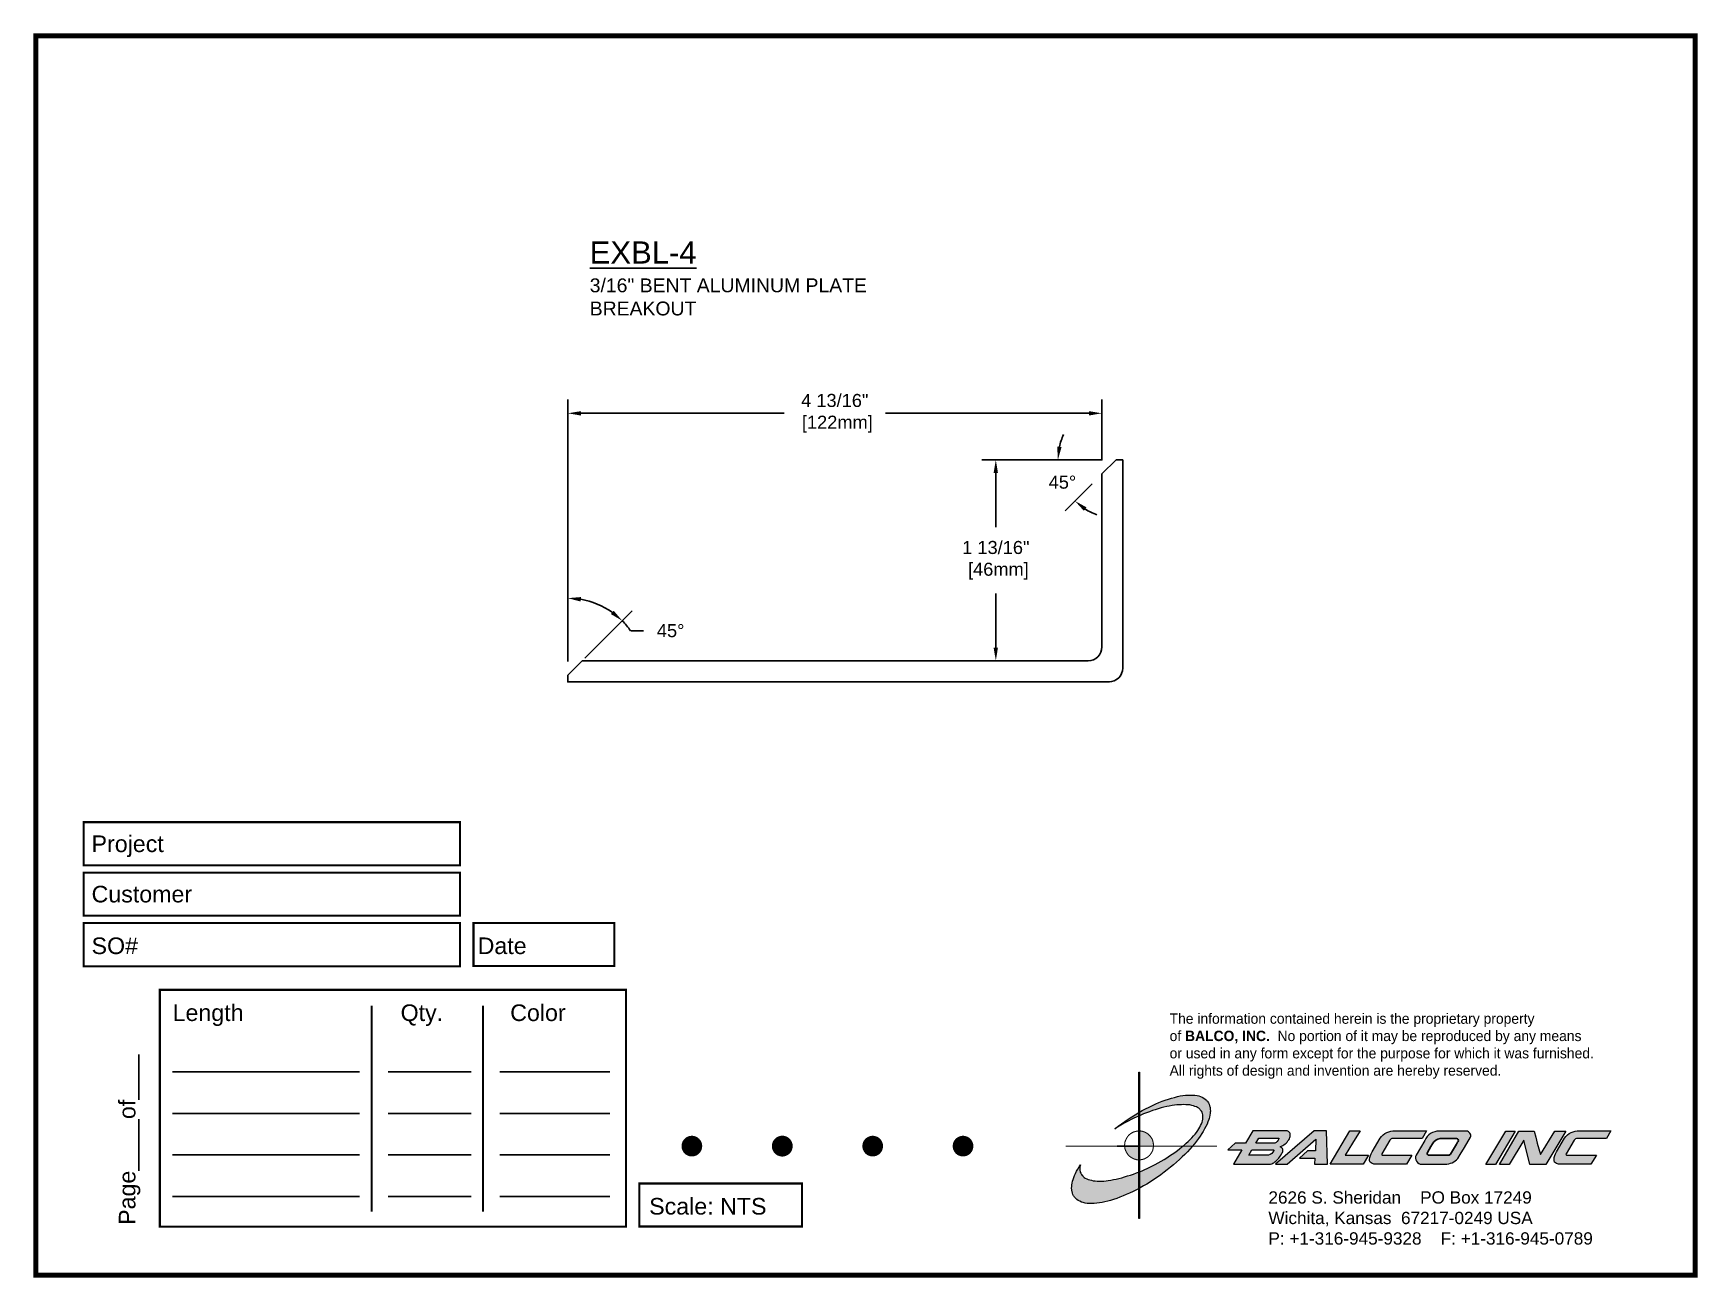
# Paper-space layout 'Breakout' of a CAD drawing. Header units: inches. Extents: x 0 to 10, y 0 to 7.5.
# The model-space entities are those that its viewports show. They can reach past a viewport. Long polylines and large blocks are cut down to what shows.
import ezdxf

# ---------------------------------------------------------------- set-up
doc = ezdxf.new("R2010")
doc.units = ezdxf.units.IN
doc.header["$MEASUREMENT"] = 0
for name, color, linetype in [('Border', 7, 'Continuous'), ('Dimensions', 3, 'Continuous'), ('Text', 2, 'Continuous')]:
    doc.layers.add(name, color=color, linetype=linetype)
doc.styles.add('Arial', font='arial.ttf')
doc.styles.add('Copyright', font='ERASDEMI.TTF')
doc.dimstyles.new('ARIAL', dxfattribs={"dimtxt": 0.1175, "dimasz": 0.1175, "dimexe": 0.125, "dimexo": 0.125, "dimgap": 0.125, "dimtad": 0, "dimtih": 1, "dimtoh": 1, "dimdec": 4, "dimzin": 0, "dimdsep": 46, "dimlunit": 4, "dimtxsty": 'Arial', "dimcen": 0.09, "dimadec": 0, "dimazin": 0, "dimtfac": 1, "dimtdec": 4, "dimtofl": 0, "dimtmove": 0, "dimatfit": 3, "dimfxl": 0, "dimfrac": 2, "dimtolj": 1, "dimtzin": 0, "dimarcsym": 0})

# ---------------------------------------------------------------- blocks, each defined once
blk = doc.blocks.new('ACADlogo')
h = blk.add_hatch(color=256)
h.paths.add_polyline_path([(-3.346, 1.223), (-3.351, 1.223), (-3.351, 0.979), (-3.346, 0.982)])
h.paths.add_polyline_path([(-3.346, 0.961), (-3.351, 0.959), (-3.351, 0.868), (-3.346, 0.868)])
h.paths.add_polyline_path([(-3.346, 0.777), (-3.351, 0.777), (-3.351, 0.699), (-3.351, 0.695), (-3.35, 0.695), (-3.346, 0.695)])
h.paths.add_polyline_path([(-3.346, 0.864), (-3.346, 0.868), (-3.35, 0.868), (-3.351, 0.868), (-3.351, 0.777), (-3.346, 0.777), (-3.346, 0.778), (-3.348, 0.778)])
h.paths.add_polyline_path([(-3.346, 0.524), (-3.351, 0.521), (-3.351, 0.342), (-3.346, 0.342)])
h.paths.add_polyline_path([(-3.346, 0.695), (-3.351, 0.695), (-3.351, 0.621), (-3.346, 0.623)])
h.paths.add_polyline_path([(-3.346, 0.623), (-3.351, 0.621), (-3.351, 0.521), (-3.346, 0.524)])
h.paths.add_polyline_path([(-3.346, 0.982), (-3.351, 0.979), (-3.351, 0.959), (-3.346, 0.961)])
h = blk.add_hatch(color=175)
h.paths.add_polyline_path([(-3.518, 0.573), (-3.534, 0.571), (-3.548, 0.569), (-3.562, 0.567), (-3.576, 0.567), (-3.589, 0.566), (-3.602, 0.567), (-3.614, 0.568), (-3.625, 0.569), (-3.636, 0.572), (-3.646, 0.574), (-3.656, 0.577), (-3.664, 0.581), (-3.673, 0.585), (-3.679, 0.589), (-3.685, 0.595), (-3.688, 0.598), (-3.691, 0.6), (-3.695, 0.607), (-3.699, 0.614), (-3.703, 0.621), (-3.704, 0.626), (-3.705, 0.631), (-3.706, 0.637), (-3.706, 0.642), (-3.705, 0.648), (-3.705, 0.653), (-3.703, 0.659), (-3.702, 0.665), (-3.71, 0.652), (-3.717, 0.639), (-3.725, 0.626), (-3.731, 0.613), (-3.737, 0.601), (-3.741, 0.589), (-3.746, 0.577), (-3.749, 0.566), (-3.751, 0.555), (-3.753, 0.544), (-3.754, 0.538), (-3.754, 0.533), (-3.755, 0.523), (-3.754, 0.513), (-3.753, 0.508), (-3.752, 0.503), (-3.75, 0.494), (-3.748, 0.486), (-3.743, 0.477), (-3.74, 0.473), (-3.738, 0.469), (-3.734, 0.465), (-3.73, 0.461), (-3.723, 0.455), (-3.715, 0.449), (-3.706, 0.445), (-3.695, 0.44), (-3.685, 0.437), (-3.674, 0.434), (-3.661, 0.432), (-3.648, 0.431), (-3.634, 0.431), (-3.62, 0.431), (-3.604, 0.433), (-3.588, 0.435), (-3.572, 0.438), (-3.556, 0.441), (-3.538, 0.445), (-3.52, 0.449), (-3.503, 0.456), (-3.483, 0.461), (-3.464, 0.469), (-3.445, 0.477), (-3.426, 0.485), (-3.406, 0.494), (-3.385, 0.503), (-3.364, 0.514), (-3.351, 0.521), (-3.351, 0.621), (-3.364, 0.616), (-3.382, 0.609), (-3.4, 0.603), (-3.418, 0.598), (-3.436, 0.592), (-3.453, 0.587), (-3.47, 0.583), (-3.486, 0.579), (-3.503, 0.576)])
h.paths.add_polyline_path([(-3.215, 0.687), (-3.251, 0.667), (-3.289, 0.649), (-3.327, 0.631), (-3.345, 0.623), (-3.346, 0.623), (-3.346, 0.524), (-3.343, 0.525), (-3.323, 0.537), (-3.302, 0.549), (-3.28, 0.563), (-3.259, 0.577), (-3.238, 0.59), (-3.218, 0.605), (-3.198, 0.62), (-3.179, 0.635), (-3.16, 0.65), (-3.141, 0.665), (-3.123, 0.681), (-3.106, 0.696), (-3.089, 0.712), (-3.074, 0.727), (-3.058, 0.743), (-3.043, 0.759), (-3.03, 0.775), (-3.028, 0.777), (-3.085, 0.777), (-3.091, 0.772), (-3.105, 0.761), (-3.118, 0.75), (-3.134, 0.739), (-3.149, 0.729), (-3.165, 0.718), (-3.182, 0.707), (-3.198, 0.697)])
h.paths.add_polyline_path([(-2.921, 1.009), (-2.922, 1.015), (-2.924, 1.02), (-2.926, 1.029), (-2.931, 1.038), (-2.934, 1.043), (-2.936, 1.047), (-2.94, 1.05), (-2.943, 1.054), (-2.951, 1.06), (-2.959, 1.066), (-2.968, 1.071), (-2.978, 1.075), (-2.989, 1.079), (-3, 1.081), (-3.013, 1.083), (-3.026, 1.084), (-3.04, 1.084), (-3.054, 1.084), (-3.07, 1.083), (-3.085, 1.081), (-3.102, 1.079), (-3.118, 1.075), (-3.136, 1.07), (-3.153, 1.066), (-3.171, 1.06), (-3.191, 1.054), (-3.21, 1.047), (-3.229, 1.039), (-3.248, 1.031), (-3.268, 1.022), (-3.289, 1.012), (-3.31, 1.002), (-3.33, 0.991), (-3.346, 0.982), (-3.346, 0.961), (-3.342, 0.962), (-3.323, 0.971), (-3.305, 0.978), (-3.287, 0.984), (-3.268, 0.991), (-3.251, 0.996), (-3.234, 1.002), (-3.216, 1.007), (-3.199, 1.011), (-3.182, 1.015), (-3.167, 1.018), (-3.15, 1.021), (-3.136, 1.023), (-3.121, 1.025), (-3.107, 1.026), (-3.093, 1.026), (-3.079, 1.027), (-3.067, 1.026), (-3.054, 1.026), (-3.043, 1.025), (-3.032, 1.022), (-3.022, 1.02), (-3.013, 1.016), (-3.004, 1.013), (-2.997, 1.009), (-2.989, 1.005), (-2.983, 0.999), (-2.98, 0.996), (-2.978, 0.994), (-2.973, 0.987), (-2.969, 0.981), (-2.967, 0.973), (-2.965, 0.965), (-2.964, 0.957), (-2.964, 0.949), (-2.964, 0.944), (-2.965, 0.94), (-2.967, 0.93), (-2.969, 0.921), (-2.973, 0.911), (-2.978, 0.901), (-2.983, 0.891), (-2.989, 0.881), (-2.996, 0.871), (-3.004, 0.86), (-3.012, 0.849), (-3.021, 0.838), (-3.032, 0.827), (-3.042, 0.816), (-3.053, 0.805), (-3.065, 0.794), (-3.077, 0.783), (-3.085, 0.777), (-3.028, 0.777), (-3.016, 0.791), (-3.004, 0.806), (-2.992, 0.822), (-2.981, 0.837), (-2.971, 0.852), (-2.962, 0.866), (-2.954, 0.882), (-2.946, 0.896), (-2.939, 0.91), (-2.934, 0.924), (-2.929, 0.938), (-2.926, 0.944), (-2.925, 0.951), (-2.922, 0.963), (-2.92, 0.975), (-2.92, 0.982), (-2.919, 0.987), (-2.92, 0.999), (-2.92, 1.005)])
h.paths.add_polyline_path([(-3.372, 0.966), (-3.393, 0.953), (-3.415, 0.94), (-3.435, 0.925), (-3.455, 0.911), (-3.475, 0.897), (-3.494, 0.882), (-3.468, 0.898), (-3.439, 0.915), (-3.41, 0.93), (-3.396, 0.938), (-3.38, 0.945), (-3.351, 0.959), (-3.351, 0.979)])
h = blk.add_hatch(color=256)
h.paths.add_polyline_path([(-3.268, 0.814), (-3.27, 0.819), (-3.273, 0.824), (-3.276, 0.828), (-3.279, 0.833), (-3.282, 0.837), (-3.286, 0.841), (-3.29, 0.845), (-3.294, 0.849), (-3.298, 0.852), (-3.303, 0.855), (-3.308, 0.858), (-3.313, 0.86), (-3.318, 0.863), (-3.323, 0.864), (-3.328, 0.866), (-3.334, 0.867), (-3.339, 0.868), (-3.345, 0.868), (-3.346, 0.868), (-3.346, 0.777), (-3.335, 0.777), (-3.262, 0.777), (-3.262, 0.781), (-3.262, 0.787), (-3.263, 0.792), (-3.264, 0.798), (-3.265, 0.803), (-3.266, 0.808)])
h.paths.add_polyline_path([(-3.351, 0.777), (-3.436, 0.777), (-3.435, 0.773), (-3.435, 0.768), (-3.434, 0.762), (-3.432, 0.757), (-3.431, 0.752), (-3.428, 0.747), (-3.426, 0.742), (-3.423, 0.737), (-3.42, 0.732), (-3.417, 0.728), (-3.414, 0.723), (-3.41, 0.719), (-3.406, 0.716), (-3.401, 0.712), (-3.397, 0.709), (-3.392, 0.706), (-3.387, 0.704), (-3.382, 0.701), (-3.377, 0.699), (-3.372, 0.698), (-3.367, 0.696), (-3.361, 0.695), (-3.356, 0.695), (-3.351, 0.695)])
h.paths.add_polyline_path([(-3.346, 0.868), (-3.35, 0.868), (-3.351, 0.868), (-3.351, 0.777), (-3.346, 0.777)])
h = blk.add_hatch(color=256)
h.paths.add_polyline_path([(-2.438, 0.844, 0.412988), (-2.461, 0.869), (-2.663, 0.869), (-2.707, 0.794), (-2.771, 0.794), (-2.815, 0.755), (-2.73, 0.755), (-2.781, 0.668), (-2.563, 0.668, 0.107996), (-2.538, 0.677, 0.108939), (-2.494, 0.724, 0.080345), (-2.483, 0.745, 0.419497), (-2.499, 0.773, 0.149928), (-2.447, 0.815, 0.134283)])
h.paths.add_polyline_path([(-2.507, 0.821, -0.209012), (-2.532, 0.794), (-2.538, 0.794), (-2.646, 0.794), (-2.627, 0.825), (-2.51, 0.825, -0.56619)], flags=16)
h.paths.add_polyline_path([(-2.538, 0.75, -0.241309), (-2.569, 0.722), (-2.688, 0.722), (-2.669, 0.755), (-2.541, 0.755, -0.56619)], flags=16)
for points in [[(-2.285, 0.819), (-2.287, 0.748), (-2.335, 0.748), (-2.383, 0.705), (-2.29, 0.705), (-2.292, 0.668), (-2.215, 0.668), (-2.221, 0.869), (-2.295, 0.869), (-2.527, 0.668), (-2.458, 0.668)], [(-2.018, 0.869), (-2.079, 0.869), (-2.198, 0.668), (-2, 0.668), (-1.968, 0.722), (-2.107, 0.722), (-2.085, 0.759), (-2.064, 0.794)], [(-1.617, 0.869), (-1.807, 0.869, 0.270182), (-1.896, 0.825), (-1.946, 0.742, 0.109019), (-1.961, 0.695, 0.340665), (-1.945, 0.672, 0.129907), (-1.923, 0.668), (-1.738, 0.668), (-1.706, 0.722), (-1.878, 0.722), (-1.882, 0.722, -0.601242), (-1.887, 0.731), (-1.838, 0.813, -0.253048), (-1.821, 0.823), (-1.645, 0.823)], [(-1.083, 0.867), (-1.14, 0.867), (-1.261, 0.667), (-1.26, 0.667), (-1.202, 0.667)], [(-0.96, 0.83), (-0.969, 0.867), (-1.061, 0.867), (-1.179, 0.667), (-1.12, 0.667), (-1.031, 0.812), (-0.995, 0.667), (-0.9, 0.667), (-0.778, 0.867), (-0.846, 0.867), (-0.931, 0.727), (-0.951, 0.795)], [(-0.507, 0.869), (-0.697, 0.869, 0.270182), (-0.786, 0.825), (-0.836, 0.742, 0.109019), (-0.85, 0.695, 0.340665), (-0.835, 0.672, 0.129907), (-0.812, 0.668), (-0.628, 0.668), (-0.595, 0.722), (-0.768, 0.722), (-0.772, 0.722, -0.601242), (-0.777, 0.731), (-0.728, 0.813, -0.253048), (-0.71, 0.823), (-0.534, 0.823)], [(-3.346, 0.623), (-3.351, 0.621), (-3.351, 0.521), (-3.346, 0.524)]]:
    blk.add_hatch(color=256).paths.add_polyline_path(points)
h = blk.add_hatch(color=256)
h.paths.add_polyline_path([(-1.377, 0.868), (-1.383, 0.868), (-1.383, 0.868), (-1.44, 0.868), (-1.492, 0.868), (-1.541, 0.868, 0.297712), (-1.628, 0.811), (-1.68, 0.723, 0.585116), (-1.646, 0.668), (-1.506, 0.668, 0.210586), (-1.429, 0.703), (-1.415, 0.726), (-1.389, 0.769), (-1.352, 0.831, 0.4352)])
h.paths.add_polyline_path([(-1.437, 0.823, -0.603783), (-1.428, 0.805), (-1.431, 0.801), (-1.434, 0.796), (-1.438, 0.789), (-1.474, 0.728, -0.229001), (-1.489, 0.722), (-1.494, 0.722), (-1.501, 0.722), (-1.597, 0.722), (-1.604, 0.722, -0.492401), (-1.613, 0.734), (-1.601, 0.757), (-1.591, 0.775), (-1.582, 0.791, -0.238368), (-1.535, 0.823)], flags=16)
for q in [(-3.48, 0.777), (-3.351, 0.642)]:
    blk.add_line((-3.351, 0.777), q)
at = {"color": 7, "lineweight": 0}
for points in [[(-3.351, 1.223), (-3.346, 1.223), (-3.346, 0.342), (-3.351, 0.342), (-3.351, 1.223)], [(-2.292, 0.668), (-2.215, 0.668), (-2.221, 0.869), (-2.295, 0.869), (-2.527, 0.668), (-2.458, 0.668), (-2.285, 0.819), (-2.287, 0.748), (-2.286, 0.748), (-2.335, 0.748), (-2.383, 0.705), (-2.29, 0.705), (-2.292, 0.668), (-2.292, 0.668)], [(-2.198, 0.668), (-2.079, 0.869), (-2.018, 0.869), (-2.064, 0.794), (-2.085, 0.759), (-2.107, 0.722), (-1.968, 0.722), (-2, 0.668), (-2.198, 0.668), (-2.198, 0.668)], [(-1.383, 0.868), (-1.383, 0.868)], [(-1.261, 0.667), (-1.14, 0.867), (-1.083, 0.867), (-1.202, 0.667), (-1.26, 0.667), (-1.261, 0.667), (-1.261, 0.667)], [(-0.9, 0.667), (-0.995, 0.667), (-1.031, 0.812), (-1.12, 0.667), (-1.179, 0.667), (-1.061, 0.867), (-0.969, 0.867), (-0.96, 0.83), (-0.951, 0.795), (-0.931, 0.727), (-0.846, 0.867), (-0.778, 0.867), (-0.9, 0.667), (-0.9, 0.667)]]:
    blk.add_lwpolyline(points, dxfattribs=at)
at = {"color": 175, "lineweight": 0}
blk.add_lwpolyline([(-2.926, 1.029), (-2.924, 1.02), (-2.922, 1.015), (-2.921, 1.009), (-2.92, 1.005), (-2.92, 0.999), (-2.919, 0.987), (-2.92, 0.982), (-2.92, 0.975), (-2.922, 0.963), (-2.925, 0.951), (-2.926, 0.944), (-2.929, 0.938), (-2.934, 0.924), (-2.939, 0.91), (-2.946, 0.896), (-2.954, 0.882), (-2.962, 0.866), (-2.971, 0.852), (-2.981, 0.837), (-2.992, 0.822), (-3.004, 0.806), (-3.016, 0.791), (-3.03, 0.775), (-3.043, 0.759), (-3.058, 0.743), (-3.074, 0.727), (-3.089, 0.712), (-3.106, 0.696), (-3.123, 0.681), (-3.141, 0.665), (-3.16, 0.65), (-3.179, 0.635), (-3.198, 0.62), (-3.218, 0.605), (-3.238, 0.59), (-3.259, 0.577), (-3.28, 0.563), (-3.302, 0.549), (-3.323, 0.537), (-3.343, 0.525), (-3.364, 0.514), (-3.385, 0.503), (-3.406, 0.494), (-3.426, 0.485), (-3.445, 0.477), (-3.464, 0.469), (-3.483, 0.461), (-3.503, 0.456), (-3.52, 0.449), (-3.538, 0.445), (-3.556, 0.441), (-3.572, 0.438), (-3.588, 0.435), (-3.604, 0.433), (-3.62, 0.431), (-3.634, 0.431), (-3.648, 0.431), (-3.661, 0.432), (-3.674, 0.434), (-3.685, 0.437), (-3.695, 0.44), (-3.706, 0.445), (-3.715, 0.449), (-3.723, 0.455), (-3.73, 0.461), (-3.734, 0.465), (-3.738, 0.469), (-3.74, 0.473), (-3.743, 0.477), (-3.748, 0.486), (-3.75, 0.494), (-3.752, 0.503), (-3.753, 0.508), (-3.754, 0.513), (-3.755, 0.523), (-3.754, 0.533), (-3.754, 0.538), (-3.753, 0.544), (-3.751, 0.555), (-3.749, 0.566), (-3.746, 0.577), (-3.741, 0.589), (-3.737, 0.601), (-3.731, 0.613), (-3.725, 0.626), (-3.717, 0.639), (-3.71, 0.652), (-3.702, 0.665), (-3.703, 0.659), (-3.705, 0.653), (-3.705, 0.648), (-3.706, 0.642), (-3.706, 0.637), (-3.705, 0.631), (-3.704, 0.626), (-3.703, 0.621), (-3.699, 0.614), (-3.695, 0.607), (-3.691, 0.6), (-3.688, 0.598), (-3.685, 0.595), (-3.679, 0.589), (-3.673, 0.585), (-3.664, 0.581), (-3.656, 0.577), (-3.646, 0.574), (-3.636, 0.572), (-3.625, 0.569), (-3.614, 0.568), (-3.602, 0.567), (-3.589, 0.566), (-3.576, 0.567), (-3.562, 0.567), (-3.548, 0.569), (-3.534, 0.571), (-3.518, 0.573), (-3.503, 0.576), (-3.486, 0.579), (-3.47, 0.583), (-3.453, 0.587), (-3.436, 0.592), (-3.418, 0.598), (-3.4, 0.603), (-3.382, 0.609), (-3.364, 0.616), (-3.345, 0.623), (-3.327, 0.631), (-3.289, 0.649), (-3.251, 0.667), (-3.215, 0.687), (-3.198, 0.697), (-3.182, 0.707), (-3.165, 0.718), (-3.149, 0.729), (-3.134, 0.739), (-3.118, 0.75), (-3.105, 0.761), (-3.091, 0.772), (-3.077, 0.783), (-3.065, 0.794), (-3.053, 0.805), (-3.042, 0.816), (-3.032, 0.827), (-3.021, 0.838), (-3.012, 0.849), (-3.004, 0.86), (-2.996, 0.871), (-2.989, 0.881), (-2.983, 0.891), (-2.978, 0.901), (-2.973, 0.911), (-2.969, 0.921), (-2.967, 0.93), (-2.965, 0.94), (-2.964, 0.944), (-2.964, 0.949), (-2.964, 0.957), (-2.965, 0.965), (-2.967, 0.973), (-2.969, 0.981), (-2.973, 0.987), (-2.978, 0.994), (-2.98, 0.996), (-2.983, 0.999), (-2.989, 1.005), (-2.997, 1.009), (-3.004, 1.013), (-3.013, 1.016), (-3.022, 1.02), (-3.032, 1.022), (-3.043, 1.025), (-3.054, 1.026), (-3.067, 1.026), (-3.079, 1.027), (-3.093, 1.026), (-3.107, 1.026), (-3.121, 1.025), (-3.136, 1.023), (-3.15, 1.021), (-3.167, 1.018), (-3.182, 1.015), (-3.199, 1.011), (-3.216, 1.007), (-3.234, 1.002), (-3.251, 0.996), (-3.268, 0.991), (-3.287, 0.984), (-3.305, 0.978), (-3.323, 0.971), (-3.342, 0.962), (-3.38, 0.945), (-3.396, 0.938), (-3.41, 0.93), (-3.439, 0.915), (-3.468, 0.898), (-3.494, 0.882), (-3.475, 0.897), (-3.455, 0.911), (-3.435, 0.925), (-3.415, 0.94), (-3.393, 0.953), (-3.372, 0.966), (-3.351, 0.979), (-3.33, 0.991), (-3.31, 1.002), (-3.289, 1.012), (-3.268, 1.022), (-3.248, 1.031), (-3.229, 1.039), (-3.21, 1.047), (-3.191, 1.054), (-3.171, 1.06), (-3.153, 1.066), (-3.136, 1.07), (-3.118, 1.075), (-3.102, 1.079), (-3.085, 1.081), (-3.07, 1.083), (-3.054, 1.084), (-3.04, 1.084), (-3.026, 1.084), (-3.013, 1.083), (-3, 1.081), (-2.989, 1.079), (-2.978, 1.075), (-2.968, 1.071), (-2.959, 1.066), (-2.951, 1.06), (-2.943, 1.054), (-2.94, 1.05), (-2.936, 1.047), (-2.934, 1.043), (-2.931, 1.038), (-2.926, 1.029), (-2.926, 1.029)], dxfattribs=at)
at = {"color": 7, "lineweight": 0, "const_width": 0.0064}
blk.add_lwpolyline([(-3.262, 0.781), (-3.262, 0.787), (-3.263, 0.792), (-3.264, 0.798), (-3.265, 0.803), (-3.266, 0.808), (-3.268, 0.814), (-3.27, 0.819), (-3.273, 0.824), (-3.276, 0.828), (-3.279, 0.833), (-3.282, 0.837), (-3.286, 0.841), (-3.29, 0.845), (-3.294, 0.849), (-3.298, 0.852), (-3.303, 0.855), (-3.308, 0.858), (-3.313, 0.86), (-3.318, 0.863), (-3.323, 0.864), (-3.328, 0.866), (-3.334, 0.867), (-3.339, 0.868), (-3.345, 0.868), (-3.35, 0.868), (-3.356, 0.868), (-3.361, 0.867), (-3.367, 0.866), (-3.372, 0.865), (-3.377, 0.863), (-3.382, 0.862), (-3.387, 0.859), (-3.392, 0.857), (-3.397, 0.854), (-3.401, 0.851), (-3.406, 0.847), (-3.41, 0.843), (-3.414, 0.839), (-3.417, 0.835), (-3.42, 0.831), (-3.423, 0.826), (-3.426, 0.821), (-3.428, 0.816), (-3.431, 0.811), (-3.432, 0.806), (-3.434, 0.801), (-3.435, 0.795), (-3.435, 0.79), (-3.436, 0.784), (-3.436, 0.779), (-3.435, 0.773), (-3.435, 0.768), (-3.434, 0.762), (-3.432, 0.757), (-3.431, 0.752), (-3.428, 0.747), (-3.426, 0.742), (-3.423, 0.737), (-3.42, 0.732), (-3.417, 0.728), (-3.414, 0.723), (-3.41, 0.719), (-3.406, 0.716), (-3.401, 0.712), (-3.397, 0.709), (-3.392, 0.706), (-3.387, 0.704), (-3.382, 0.701), (-3.377, 0.699), (-3.372, 0.698), (-3.367, 0.696), (-3.361, 0.695), (-3.356, 0.695), (-3.35, 0.695), (-3.345, 0.695), (-3.339, 0.695), (-3.334, 0.696), (-3.328, 0.697), (-3.323, 0.698), (-3.318, 0.7), (-3.313, 0.702), (-3.308, 0.705), (-3.303, 0.708), (-3.298, 0.711), (-3.294, 0.714), (-3.29, 0.718), (-3.286, 0.721), (-3.282, 0.726), (-3.279, 0.73), (-3.276, 0.734), (-3.273, 0.739), (-3.27, 0.744), (-3.268, 0.749), (-3.266, 0.754), (-3.265, 0.76), (-3.264, 0.765), (-3.263, 0.77), (-3.262, 0.776), (-3.262, 0.781)], dxfattribs=at)
at = {"color": 7, "lineweight": 0}
for points in [[(-2.447, 0.815, 0.130368), (-2.438, 0.843, 0.448367), (-2.463, 0.869), (-2.663, 0.869), (-2.707, 0.794), (-2.771, 0.794), (-2.815, 0.755), (-2.73, 0.755), (-2.781, 0.668), (-2.563, 0.668, 0.107996), (-2.538, 0.677, 0.108939), (-2.494, 0.724, 0.077395), (-2.484, 0.744, 0.430878), (-2.499, 0.773, 0.149928)], [(-2.507, 0.821, -0.209012), (-2.532, 0.794), (-2.538, 0.794), (-2.646, 0.794), (-2.627, 0.825), (-2.512, 0.825), (-2.509, 0.825, -0.531288)], [(-1.838, 0.813), (-1.887, 0.731, 0.587385), (-1.882, 0.722), (-1.878, 0.722), (-1.706, 0.722), (-1.738, 0.668), (-1.923, 0.668, -0.129907), (-1.945, 0.672, -0.349839), (-1.961, 0.696, -0.107341), (-1.946, 0.742), (-1.896, 0.825, -0.270182), (-1.807, 0.869), (-1.617, 0.869), (-1.645, 0.823), (-1.821, 0.823, 0.252436)], [(-1.68, 0.723, 0.585116), (-1.646, 0.668), (-1.506, 0.668, 0.210586), (-1.429, 0.703), (-1.415, 0.726), (-1.389, 0.769), (-1.352, 0.831, 0.4352), (-1.377, 0.868), (-1.383, 0.868), (-1.383, 0.868), (-1.44, 0.868), (-1.492, 0.868), (-1.541, 0.868, 0.297712), (-1.628, 0.811)], [(-0.728, 0.813), (-0.777, 0.731, 0.587385), (-0.772, 0.722), (-0.768, 0.722), (-0.595, 0.722), (-0.628, 0.668), (-0.812, 0.668, -0.129907), (-0.835, 0.672, -0.349839), (-0.85, 0.696, -0.107341), (-0.836, 0.742), (-0.786, 0.825, -0.270182), (-0.697, 0.869), (-0.507, 0.869), (-0.534, 0.823), (-0.71, 0.823, 0.252436)], [(-2.569, 0.722), (-2.688, 0.722), (-2.669, 0.755), (-2.543, 0.755), (-2.54, 0.755, -0.531288), (-2.538, 0.75, -0.241309)]]:
    blk.add_lwpolyline(points, format="xyb", close=True, dxfattribs=at)
blk.add_lwpolyline([(-1.437, 0.823), (-1.535, 0.823, 0.238368), (-1.582, 0.791), (-1.591, 0.775), (-1.601, 0.757), (-1.613, 0.734, 0.490298), (-1.604, 0.722), (-1.597, 0.722), (-1.501, 0.722), (-1.494, 0.722), (-1.489, 0.722, 0.229001), (-1.474, 0.728), (-1.438, 0.789), (-1.434, 0.796), (-1.431, 0.801), (-1.428, 0.805, 0.603783)], format="xyb", close=True)
blk.add_lwpolyline([(-2.879, 0.777, 0.00455, 0.00455, 0), (-3.791, 0.777, 0.00183, 0.00183, 0), (-3.791, 0.777, 0.00183, 0.00183, 0)], format="xyseb", dxfattribs=at)
blk = doc.blocks.new('*D8')
at = {"layer": 'Defpoints', "color": 0}
for p in [(24.054, 5.942), (24.054, 5.395), (19.241, 3.583)]:
    blk.add_point(p, dxfattribs=at)
at = {"layer": 'Dimensions', "color": 0, "lineweight": -2}
for p, q in [((19.241, 3.708), (19.241, 6.067)), ((24.054, 5.52), (24.054, 6.067)), ((19.359, 5.942), (21.191, 5.942)), ((23.936, 5.942), (22.104, 5.942))]:
    blk.add_line(p, q, dxfattribs=at)
at = {"layer": 'Dimensions', "color": 0}
for points in [[(19.359, 5.961), (19.359, 5.922), (19.241, 5.942)], [(23.936, 5.961), (23.936, 5.922), (24.054, 5.942)]]:
    blk.add_solid(points, dxfattribs=at)
at = {"layer": 'Dimensions', "color": 0, "insert": (21.647, 5.942), "char_height": 0.1175, "attachment_point": 5, "style": 'Arial'}
blk.add_mtext('\\A1;4 13/16"\\P [122mm]', dxfattribs=at)
blk = doc.blocks.new('*D9')
at = {"layer": 'Defpoints', "color": 0}
for p in [(23.098, 5.523), (24.181, 5.523), (23.929, 3.713)]:
    blk.add_point(p, dxfattribs=at)
at = {"layer": 'Dimensions', "color": 0, "lineweight": -2}
for p, q in [((24.056, 5.523), (22.973, 5.523)), ((23.098, 5.405), (23.098, 4.917)), ((23.098, 3.831), (23.098, 4.319)), ((23.804, 3.713), (22.973, 3.713))]:
    blk.add_line(p, q, dxfattribs=at)
at = {"layer": 'Dimensions', "color": 0}
for points in [[(23.078, 5.405), (23.117, 5.405), (23.098, 5.523)], [(23.078, 3.831), (23.117, 3.831), (23.098, 3.713)]]:
    blk.add_solid(points, dxfattribs=at)
at = {"layer": 'Dimensions', "color": 0, "insert": (23.098, 4.618), "char_height": 0.1175, "attachment_point": 5, "style": 'Arial'}
blk.add_mtext('\\A1;1 13/16"\\P [46mm]', dxfattribs=at)
blk = doc.blocks.new('*D10')
at = {"layer": 'Defpoints', "color": 0}
for p in [(19.241, 4.271), (19.421, 4.253), (19.306, 3.648), (19.241, 3.583), (19.241, 3.583)]:
    blk.add_point(p, dxfattribs=at)
at = {"layer": 'Dimensions', "color": 0, "lineweight": -2}
for p, q in [((19.241, 4.396), (19.241, 4.402)), ((19.395, 3.736), (19.82, 4.162)), ((19.808, 3.984), (19.925, 3.984))]:
    blk.add_line(p, q, dxfattribs=at)
for start, end in [(54.7135, 80.2865), (35.2865, 45)]:
    blk.add_arc((19.241, 3.583), 0.694, start, end, dxfattribs=at)
at = {"layer": 'Dimensions', "color": 0}
for points in [[(19.357, 4.247), (19.36, 4.287), (19.241, 4.277)], [(19.655, 4.164), (19.629, 4.134), (19.732, 4.074)]]:
    blk.add_solid(points, dxfattribs=at)
at = {"layer": 'Dimensions', "color": 0, "insert": (20.168, 3.984), "char_height": 0.1175, "attachment_point": 5, "style": 'Arial'}
blk.add_mtext('\\A1;45°', dxfattribs=at)
blk = doc.blocks.new('*D13')
at = {"layer": 'Defpoints', "color": 0}
for p in [(23.393, 5.523), (23.978, 5.523), (24.181, 5.523), (23.675, 5.387), (24.054, 5.395)]:
    blk.add_point(p, dxfattribs=at)
at = {"layer": 'Dimensions', "color": 0, "lineweight": -2}
blk.add_line((23.965, 5.307), (23.722, 5.064), dxfattribs=at)
for start, end in [(154.241, 167.1205), (237.8795, 250.759)]:
    blk.add_arc((24.181, 5.523), 0.524, start, end, dxfattribs=at)
at = {"layer": 'Dimensions', "color": 0}
for points in [[(23.69, 5.637), (23.651, 5.642), (23.657, 5.523)], [(23.891, 5.064), (23.915, 5.095), (23.811, 5.152)]]:
    blk.add_solid(points, dxfattribs=at)
at = {"layer": 'Dimensions', "color": 0, "insert": (23.698, 5.321), "char_height": 0.1175, "attachment_point": 5, "style": 'Arial'}
blk.add_mtext('\\A1;45°', dxfattribs=at)

msp = doc.modelspace()

# ---------------------------------------------------------------- linework, layer by layer
msp.add_lwpolyline([(24.12334, 3.52304), (19.24125, 3.52304), (19.24125, 3.58304), (19.37125, 3.71304), (23.92875, 3.71304, 0.41421356), (24.05375, 3.83804), (24.05375, 5.39534), (24.18125, 5.52284), (24.24125, 5.52284), (24.24125, 3.64784, -0.41421356), (24.11625, 3.52284)], format="xyb")
at = {"layer": 'Dimensions'}
msp.add_line((23.97805, 5.52284), (23.39332, 5.52284), dxfattribs=at)

# ---------------------------------------------------------------- texts
at = {"layer": 'Text', "insert": (19.43908, 7.49016), "char_height": 0.2, "width": 4.9375, "attachment_point": 1, "style": 'Arial'}
msp.add_mtext('{\\LEXBL-4\\P\\H0.625x;\\l3/16" BENT ALUMINUM PLATE\\PBREAKOUT}', dxfattribs=at)

# ---------------------------------------------------------------- dimensions: what is measured, and where the dimension line sits
at = {"layer": 'Dimensions'}
dim = msp.add_linear_dim(base=(24.05375, 5.9418), p1=(19.24125, 3.58304), p2=(24.05375, 5.39534), dimstyle='ARIAL', override={"dimpost": '\\X'}, dxfattribs=at)
dim.commit()
dim.dimension.update_dxf_attribs({"geometry": '*D8', "text_midpoint": (21.6475, 5.9418), "dimtype": 160})
dim = msp.add_angular_dim_2l(base=(23.67528, 5.38727), line1=((23.97805, 5.52284), (23.39332, 5.52284)), line2=((24.05375, 5.39534), (24.18125, 5.52284)), dimstyle='ARIAL', override={"dimpost": '\\X'}, dxfattribs=at)
dim.commit()
dim.dimension.update_dxf_attribs({"geometry": '*D13', "text_midpoint": (23.69788, 5.321), "dimtype": 162})
dim = msp.add_linear_dim(base=(23.09782, 5.52284), p1=(23.92875, 3.71304), p2=(24.18125, 5.52284), angle=90, dimstyle='ARIAL', override={"dimpost": '\\X'}, dxfattribs=at)
dim.commit()
dim.dimension.update_dxf_attribs({"geometry": '*D9', "text_midpoint": (23.09782, 4.61794), "dimtype": 160})
dim = msp.add_angular_dim_2l(base=(19.42084, 4.25331), line1=((19.24125, 3.58304), (19.24125, 4.27101)), line2=((19.30625, 3.64804), (19.24125, 3.58304)), dimstyle='ARIAL', override={"dimpost": '\\X'}, dxfattribs=at)
dim.commit()
dim.dimension.update_dxf_attribs({"geometry": '*D10', "text_midpoint": (20.16779, 3.9839)})

psp = doc.layouts.new('Breakout')

# ---------------------------------------------------------------- linework, layer by layer
at = {"layer": 'Border', "color": 253}
for p, q in [((0.823, 1.224), (1.95, 1.224)), ((2.122, 1.224), (2.622, 1.224)), ((2.794, 1.224), (3.457, 1.224)), ((0.823, 0.974), (1.95, 0.974)), ((2.122, 0.974), (2.622, 0.974)), ((2.794, 0.974), (3.457, 0.974)), ((0.823, 0.724), (1.95, 0.724)), ((2.122, 0.724), (2.622, 0.724)), ((2.794, 0.724), (3.457, 0.724)), ((0.823, 0.474), (1.95, 0.474)), ((2.122, 0.474), (2.622, 0.474)), ((2.794, 0.474), (3.457, 0.474))]:
    psp.add_line(p, q, dxfattribs=at)
at = {"layer": 'Border'}
for points, const_width in [([(0, 7.461), (9.993, 7.461), (9.993, 0), (0, 0)], 0.03), ([(0.289, 2.727), (2.554, 2.727), (2.554, 2.467), (0.289, 2.467)], 0.0125), ([(0.289, 2.423), (2.554, 2.423), (2.554, 2.164), (0.289, 2.164)], 0.0125), ([(0.289, 2.12), (2.554, 2.12), (2.554, 1.86), (0.289, 1.86)], 0.0125), ([(2.636, 1.861), (2.636, 2.12), (3.484, 2.12), (3.484, 1.861)], 0.0125), ([(3.554, 0.292), (0.747, 0.292), (0.747, 1.718), (3.554, 1.718)], 0.0125), ([(3.635, 0.552), (4.614, 0.552), (4.614, 0.293), (3.635, 0.293)], 0.0125)]:
    psp.add_lwpolyline(points, close=True, dxfattribs=dict(at, const_width=const_width))
at = {"layer": 'Border', "const_width": 0.0125}
for points in [[(2.022, 1.623), (2.022, 0.382)], [(2.693, 1.623), (2.693, 0.382)]]:
    psp.add_lwpolyline(points, dxfattribs=at)
at = {"layer": 'Border', "color": 175, "const_width": 0.0625}
for points in [[(3.92, 0.777, 1), (3.982, 0.777, 1)], [(4.464, 0.777, 1), (4.527, 0.777, 1)], [(5.009, 0.777, 1), (5.071, 0.777, 1)], [(5.553, 0.777, 1), (5.615, 0.777, 1)]]:
    psp.add_lwpolyline(points, format="xyb", close=True, dxfattribs=at)

# ---------------------------------------------------------------- block references
at = {"layer": 'Border'}
psp.add_blockref('ACADlogo', (9.993, 0), dxfattribs=at)

# ---------------------------------------------------------------- texts
at = {"insert": (6.828, 1.576), "char_height": 0.0625, "width": 50.295, "attachment_point": 1, "style": 'Copyright'}
psp.add_mtext('The information contained herein is the proprietary property\\Pof {\\fEras Bold ITC|b0|i0|c0|p34;BALCO, INC.}  No portion of it may be reproduced by any means\\Por used in any form except for the purpose for which it was furnished.\\PAll rights of design and invention are hereby reserved.', dxfattribs=at)
at = {"layer": 'Border', "style": 'Arial'}
for s, p in [('Project', (0.336, 2.547)), ('Customer', (0.336, 2.244)), ('SO#', (0.336, 1.933)), ('Date', (2.661, 1.933)), ('Length', (0.824, 1.53)), ('Qty.', (2.197, 1.53)), ('Color', (2.857, 1.53)), ('Scale: NTS', (3.694, 0.365))]:
    psp.add_text(s, height=0.1, dxfattribs=at).set_placement(p)
psp.add_text('Page%%u        %%uof%%u       ', height=0.1, rotation=90, dxfattribs=at).set_placement((0.6, 0.303))
at = {"layer": 'Border', "insert": (7.423, 0.505), "char_height": 0.074, "width": 2.3438, "attachment_point": 1, "style": 'Arial'}
psp.add_mtext('2626 S. Sheridan    PO Box 17249\\PWichita, Kansas  67217-0249 USA \\PP: +1-316-945-9328    F: +1-316-945-0789', dxfattribs=at)

# ---------------------------------------------------------------- viewports
at = {"layer": 'Border'}
psp.add_viewport(center=(4.997, 3.73), size=(9.993, 7.46063), view_center_point=(21.92422, 3.76026), view_height=11.1617527, dxfattribs=at)

doc.saveas('drawing.dxf')
